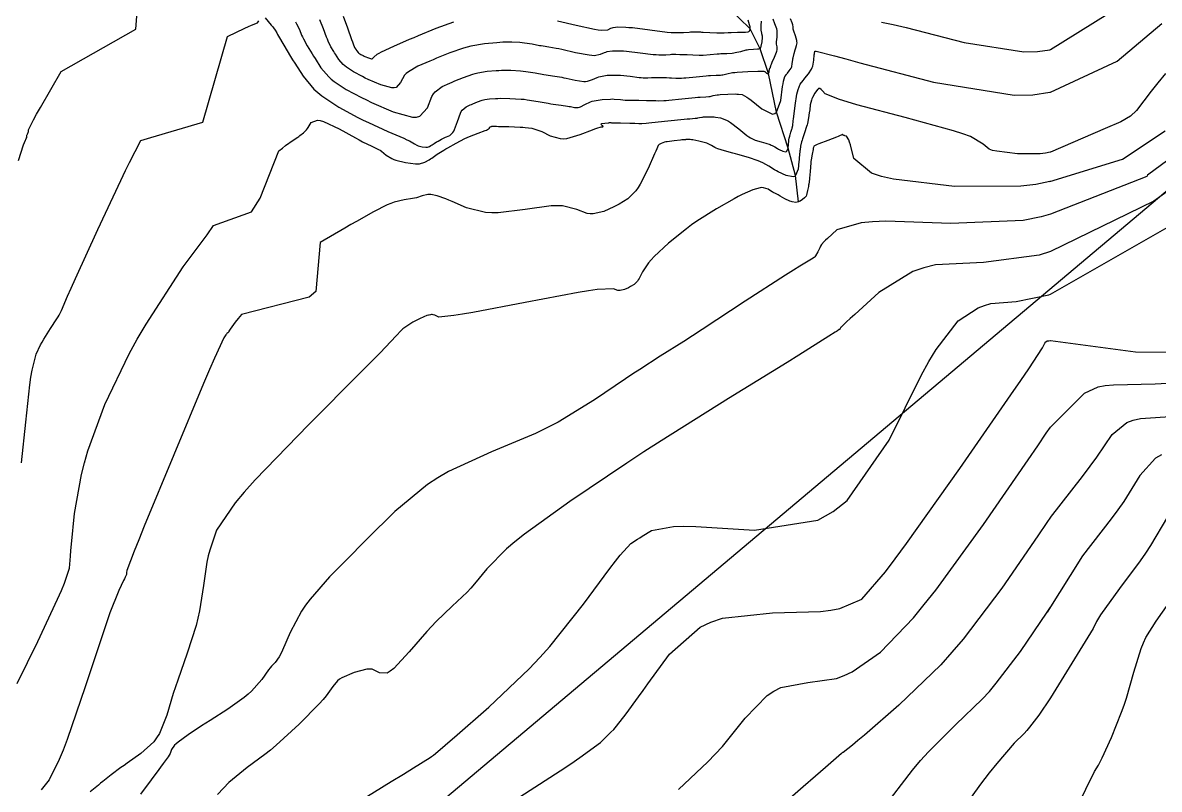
# Model space of a CAD drawing. Header units: metres. Extents: x 837475 to 838479, y 1189012 to 1191015.
# Drawn here: x 837900.2 to 838010.6, y 1190616.6 to 1190691.1 of the extents above; entities that cross this region are included whole.
import ezdxf

# ---------------------------------------------------------------- set-up
doc = ezdxf.new("R2010")
doc.units = ezdxf.units.M
doc.header["$LTSCALE"] = 0.3
for name, color, linetype in [('COTAS 10', 1, 'Continuous'), ('COTAS INT', 252, 'Continuous'), ('DRENAJE', 5, 'Continuous'), ('VIA2', 121, 'Continuous')]:
    doc.layers.add(name, color=color, linetype=linetype)

msp = doc.modelspace()

# ---------------------------------------------------------------- linework, layer by layer
at = {"layer": 'COTAS 10'}
for points in [[(837931.36, 1190691.73), (837931.79, 1190690.57), (837932.17, 1190689.45), (837932.25, 1190689.23), (837932.32, 1190689.04), (837932.47, 1190688.68), (837932.54, 1190688.55), (837932.57, 1190688.52), (837932.59, 1190688.48), (837932.68, 1190688.34), (837932.8, 1190688.2), (837932.84, 1190688.16), (837932.88, 1190688.13), (837933.07, 1190688), (837933.31, 1190687.88), (837933.38, 1190687.84), (837933.46, 1190687.8), (837933.8, 1190687.66), (837934.1, 1190687.57), (837934.16, 1190687.57), (837934.21, 1190687.59), (837934.33, 1190687.72), (837934.66, 1190688.01), (837934.85, 1190688.12), (837935.08, 1190688.25), (837936.27, 1190688.81), (837937.79, 1190689.47), (837938.23, 1190689.66), (837938.68, 1190689.85), (837940.37, 1190690.54), (837942.11, 1190691.15)], [(837952.17, 1190691.25), (837953.98, 1190690.83), (837955.75, 1190690.45), (837956.12, 1190690.4), (837956.42, 1190690.36), (837957.05, 1190690.4), (837957.35, 1190690.54), (837957.45, 1190690.58), (837957.56, 1190690.6), (837958, 1190690.68), (837958.78, 1190690.66), (837959.09, 1190690.63), (837959.45, 1190690.6), (837961.11, 1190690.38), (837962.8, 1190690.17), (837963.18, 1190690.14), (837963.51, 1190690.12), (837964.4, 1190690.12), (837964.94, 1190690.17), (837965.06, 1190690.18), (837965.17, 1190690.19), (837965.43, 1190690.2), (837965.66, 1190690.19), (837965.79, 1190690.19), (837966.04, 1190690.18), (837966.15, 1190690.17), (837966.29, 1190690.16), (837966.94, 1190690.12), (837967.64, 1190690.09), (837967.8, 1190690.09), (837967.94, 1190690.09), (837968.35, 1190690.11), (837968.74, 1190690.13), (837968.87, 1190690.14), (837969.01, 1190690.14), (837969.62, 1190690.15), (837970.18, 1190690.16), (837970.31, 1190690.16), (837970.41, 1190690.17), (837970.67, 1190690.21), (837970.79, 1190690.27), (837970.81, 1190690.3), (837970.83, 1190690.33), (837970.87, 1190690.47), (837970.85, 1190690.69), (837970.83, 1190690.78), (837970.8, 1190690.88), (837970.66, 1190691.33)], [(838011.17, 1190686.15), (838010.43, 1190685.23), (838009.8, 1190684.43), (838008.37, 1190682.54), (838007.77, 1190682.02), (838006.84, 1190681.44), (838005.33, 1190680.8), (838000, 1190678.52), (837999.98, 1190678.51), (837999.52, 1190678.42), (837999.02, 1190678.35), (837996.82, 1190678.34), (837994.79, 1190678.59), (837994.39, 1190678.68), (837994.06, 1190678.79), (837993.47, 1190679.28), (837992.24, 1190680.02), (837991.5, 1190680.29), (837990.6, 1190680.58), (837985.92, 1190681.87), (837981.21, 1190683.11), (837980.28, 1190683.38), (837979.52, 1190683.61), (837978.14, 1190684.17), (837977.87, 1190684.46), (837977.81, 1190684.52), (837977.76, 1190684.58), (837977.63, 1190684.7), (837977.5, 1190684.68), (837977.45, 1190684.63), (837977.4, 1190684.58), (837977.15, 1190684.25), (837976.9, 1190683.82), (837976.85, 1190683.7), (837976.8, 1190683.57), (837976.7, 1190683.1), (837976.64, 1190682.61), (837976.6, 1190682.34), (837976.53, 1190681.84), (837976.42, 1190681.3), (837976.38, 1190681.15), (837976.33, 1190680.99), (837976.14, 1190680.38), (837975.95, 1190679.8), (837975.9, 1190679.66), (837975.86, 1190679.52), (837975.76, 1190679.09), (837975.7, 1190678.74), (837975.69, 1190678.65), (837975.68, 1190678.56), (837975.65, 1190678.29), (837975.63, 1190677.92), (837975.61, 1190677.77), (837975.6, 1190677.61), (837975.51, 1190676.87), (837975.27, 1190676.25), (837975.16, 1190676.16), (837975.02, 1190676.11), (837974.35, 1190676.24), (837973.59, 1190676.59), (837973.41, 1190676.69), (837973.23, 1190676.79), (837972.68, 1190677.14), (837972.08, 1190677.48), (837971.87, 1190677.57), (837971.65, 1190677.66), (837970.69, 1190677.98), (837969.68, 1190678.28), (837969.43, 1190678.35), (837969.18, 1190678.42), (837968.36, 1190678.64), (837967.71, 1190678.84), (837967.57, 1190678.9), (837967.44, 1190678.95), (837967.11, 1190679.15), (837966.79, 1190679.33), (837966.66, 1190679.38), (837966.52, 1190679.42), (837965.89, 1190679.57), (837965.28, 1190679.69), (837965.16, 1190679.71), (837965.05, 1190679.73), (837964.81, 1190679.75), (837964.7, 1190679.75), (837964.68, 1190679.75), (837964.66, 1190679.75), (837964.61, 1190679.73), (837964.57, 1190679.72), (837964.56, 1190679.72), (837964.54, 1190679.72), (837964.5, 1190679.72), (837964.32, 1190679.7), (837964.22, 1190679.69), (837964.09, 1190679.68), (837963.47, 1190679.61), (837962.81, 1190679.52), (837962.67, 1190679.5), (837962.54, 1190679.47), (837962.21, 1190679.34), (837962.03, 1190679.24), (837961.99, 1190679.22), (837961.97, 1190679.2), (837961.93, 1190679.17), (837961.79, 1190678.82), (837961.69, 1190678.61), (837961.58, 1190678.34), (837960.97, 1190676.92), (837960.2, 1190675.4), (837959.99, 1190675.06), (837959.77, 1190674.76), (837958.99, 1190673.98), (837958.15, 1190673.46), (837957.9, 1190673.32), (837957.64, 1190673.19), (837956.66, 1190672.75), (837955.62, 1190672.52), (837955.33, 1190672.52), (837955.05, 1190672.56), (837954.02, 1190672.93), (837952.63, 1190673.28), (837952.11, 1190673.29), (837951.54, 1190673.28), (837949.03, 1190672.93), (837946.41, 1190672.6), (837945.77, 1190672.6), (837945.17, 1190672.64), (837943.33, 1190673.11), (837941.93, 1190673.72), (837941.61, 1190673.86), (837941.31, 1190673.98), (837940.49, 1190674.27), (837939.88, 1190674.39), (837939.72, 1190674.39), (837939.56, 1190674.38), (837939.03, 1190674.26), (837938.46, 1190674.08), (837938.27, 1190674.04), (837938.07, 1190674), (837937.27, 1190673.87), (837936.29, 1190673.64), (837935.97, 1190673.52), (837935.64, 1190673.39), (837934.31, 1190672.72), (837932.64, 1190671.78), (837932.09, 1190671.47), (837931.51, 1190671.14), (837929.11, 1190669.75), (837928.69, 1190664.99), (837928.05, 1190664.43), (837921.48, 1190662.75), (837921.15, 1190662.34), (837920.88, 1190662.01), (837920.38, 1190661.32), (837920.26, 1190661.11), (837920.24, 1190661.06), (837920.21, 1190661.03), (837920.15, 1190660.96), (837920.06, 1190660.88), (837920.02, 1190660.83), (837919.97, 1190660.77), (837919.76, 1190660.47), (837918.86, 1190658.5), (837918.38, 1190657.39), (837917.81, 1190656.04), (837914.91, 1190649.1), (837912.05, 1190642.18), (837911.51, 1190640.84), (837911.06, 1190639.75), (837910.35, 1190637.88), (837910.33, 1190637.67), (837910.33, 1190637.62), (837910.32, 1190637.59), (837910.32, 1190637.5), (837910.2, 1190637.24), (837910.13, 1190637.08), (837910.04, 1190636.89), (837909.58, 1190635.92), (837908.72, 1190633.75), (837908.39, 1190632.81), (837908.01, 1190631.73), (837906.3, 1190626.58), (837904.56, 1190621.47), (837904.16, 1190620.42), (837903.8, 1190619.51), (837902.83, 1190617.53), (837902.05, 1190616.56)], [(837947.49, 1190615.24), (837952.41, 1190618.42), (837953.44, 1190619.1), (837954.33, 1190619.7), (837956.32, 1190621.17), (837957.34, 1190622.16), (837957.62, 1190622.45), (837957.89, 1190622.76), (837958.83, 1190623.96), (837960.03, 1190625.62), (837960.46, 1190626.22), (837960.94, 1190626.88), (837963.02, 1190629.76), (837966, 1190632.37), (837967.04, 1190632.86), (837968.17, 1190633.25), (837973.02, 1190633.78), (837977.68, 1190633.89), (837978.68, 1190634.02), (837979.56, 1190634.18), (837981.71, 1190635.09), (837983.99, 1190637.74), (837984.94, 1190639.01), (837986.05, 1190640.5), (837991.21, 1190647.79), (837996.16, 1190654.93), (837997.12, 1190656.32), (837997.9, 1190657.47), (837999.23, 1190659.5), (837999.4, 1190659.83), (837999.43, 1190659.9), (837999.47, 1190659.96), (837999.57, 1190660.1), (837999.67, 1190660.16), (837999.7, 1190660.17), (837999.72, 1190660.18), (837999.84, 1190660.19), (837999.99, 1190660.22), (838000, 1190660.22), (838008.27, 1190659.13), (838013.05, 1190659.07)], [(838000, 1190609.64), (838004.27, 1190618.34), (838004.68, 1190618.96), (838004.85, 1190619.29), (838005.04, 1190619.68), (838005.94, 1190621.66), (838006.92, 1190624.11), (838007.16, 1190624.79), (838007.38, 1190625.48), (838008.1, 1190628), (838008.81, 1190630.3), (838009.04, 1190630.86), (838009.28, 1190631.38), (838010.27, 1190632.95), (838011.51, 1190634.71)]]:
    msp.add_lwpolyline(points, dxfattribs=at)
at = {"layer": 'COTAS INT'}
for points in [[(837899.83, 1190677.69), (837900.31, 1190679.23), (837900.51, 1190679.67), (837900.55, 1190679.75), (837900.58, 1190679.82), (837900.65, 1190679.94), (837900.66, 1190679.97), (837900.66, 1190679.98), (837900.66, 1190679.99), (837900.66, 1190680.03), (837900.64, 1190680.07), (837900.64, 1190680.09), (837900.64, 1190680.1), (837900.65, 1190680.15), (837900.68, 1190680.21), (837900.68, 1190680.23), (837900.7, 1190680.25), (837900.75, 1190680.34), (837900.79, 1190680.45), (837900.8, 1190680.49), (837900.81, 1190680.52), (837900.81, 1190680.67), (837901.29, 1190681.64), (837901.59, 1190682.19), (837901.98, 1190682.86), (837903.98, 1190686.33), (837911.22, 1190690.45), (837911.75, 1190697.2)], [(837899.71, 1190626.9), (837901.7, 1190630.97), (837903.64, 1190635.1), (837904.01, 1190635.94), (837904.31, 1190636.65), (837904.8, 1190638.1), (837904.89, 1190639.28), (837904.93, 1190639.81), (837904.99, 1190640.43), (837905.28, 1190643.41), (837905.94, 1190647.21), (837906.24, 1190648.34), (837906.58, 1190649.5), (837908.22, 1190653.99), (837910.57, 1190658.91), (837911.37, 1190660.34), (837912.22, 1190661.81), (837915.81, 1190667.38), (837918.15, 1190670.48), (837918.78, 1190671.4), (837922.46, 1190672.7), (837923.3, 1190674.05), (837925.11, 1190678.64), (837925.46, 1190678.91), (837925.76, 1190679.14), (837926.51, 1190679.68), (837926.94, 1190679.97), (837927.05, 1190680.04), (837927.16, 1190680.12), (837927.49, 1190680.38), (837927.79, 1190680.69), (837927.88, 1190680.79), (837927.96, 1190680.9), (837928.26, 1190681.39), (837928.85, 1190681.62), (837929.12, 1190681.58), (837929.43, 1190681.49), (837930.95, 1190680.77), (837932.55, 1190679.89), (837932.92, 1190679.69), (837933.24, 1190679.52), (837934.15, 1190679.08), (837934.78, 1190678.78), (837934.93, 1190678.69), (837935.08, 1190678.59), (837935.53, 1190678.23), (837936.07, 1190677.89), (837936.26, 1190677.8), (837936.48, 1190677.73), (837937.42, 1190677.5), (837938.36, 1190677.38), (837938.58, 1190677.38), (837938.77, 1190677.39), (837939.28, 1190677.52), (837939.69, 1190677.77), (837939.82, 1190677.85), (837939.95, 1190677.94), (837940.49, 1190678.3), (837941.12, 1190678.71), (837941.32, 1190678.82), (837941.52, 1190678.94), (837942.31, 1190679.39), (837943.16, 1190679.82), (837943.39, 1190679.93), (837943.62, 1190680.03), (837944.46, 1190680.35), (837945.13, 1190680.61), (837945.26, 1190680.66), (837945.36, 1190680.71), (837945.55, 1190680.83), (837945.57, 1190680.9), (837945.58, 1190680.92), (837945.59, 1190680.93), (837945.62, 1190680.96), (837945.65, 1190680.97), (837945.66, 1190680.98), (837945.67, 1190680.98), (837945.71, 1190681), (837945.75, 1190681.01), (837945.78, 1190681.02), (837945.82, 1190681.02), (837946.09, 1190681.02), (837946.25, 1190681.02), (837946.44, 1190681.01), (837947.44, 1190680.99), (837948.53, 1190680.95), (837948.79, 1190680.93), (837949.02, 1190680.91), (837949.67, 1190680.83), (837950.26, 1190680.66), (837950.44, 1190680.58), (837950.64, 1190680.5), (837951.44, 1190680.09), (837952.42, 1190679.82), (837952.73, 1190679.81), (837953.06, 1190679.84), (837954.37, 1190680.21), (837955.55, 1190680.68), (837955.79, 1190680.77), (837955.99, 1190680.84), (837956.4, 1190680.96), (837956.54, 1190680.98), (837956.56, 1190680.98), (837956.58, 1190680.99), (837956.6, 1190681.01), (837956.56, 1190681.05), (837956.55, 1190681.06), (837956.53, 1190681.08), (837956.43, 1190681.17), (837956.4, 1190681.25), (837956.43, 1190681.27), (837956.47, 1190681.29), (837956.76, 1190681.34), (837957.07, 1190681.37), (837957.14, 1190681.37), (837957.2, 1190681.38), (837957.33, 1190681.38), (837957.39, 1190681.37), (837957.4, 1190681.37), (837957.41, 1190681.37), (837957.44, 1190681.37), (837957.59, 1190681.37), (837957.67, 1190681.36), (837957.77, 1190681.36), (837958.29, 1190681.35), (837959.19, 1190681.32), (837959.67, 1190681.31), (837960.04, 1190681.3), (837960.12, 1190681.3), (837960.19, 1190681.29), (837960.33, 1190681.29), (837960.77, 1190681.32), (837961.02, 1190681.35), (837961.32, 1190681.38), (837962.87, 1190681.54), (837964.44, 1190681.71), (837964.75, 1190681.74), (837965.02, 1190681.76), (837965.53, 1190681.8), (837965.69, 1190681.81), (837965.73, 1190681.82), (837965.78, 1190681.83), (837965.94, 1190681.87), (837966.16, 1190681.91), (837966.24, 1190681.92), (837966.33, 1190681.93), (837966.75, 1190681.95), (837967.23, 1190681.94), (837967.36, 1190681.93), (837967.5, 1190681.92), (837967.99, 1190681.84), (837968.57, 1190681.62), (837968.75, 1190681.51), (837968.95, 1190681.38), (837969.77, 1190680.76), (837970.55, 1190680.13), (837970.73, 1190680.01), (837970.89, 1190679.9), (837971.34, 1190679.68), (837971.7, 1190679.58), (837971.81, 1190679.55), (837971.93, 1190679.52), (837972.38, 1190679.39), (837972.81, 1190679.24), (837972.91, 1190679.2), (837973, 1190679.16), (837973.27, 1190679.01), (837973.52, 1190678.85), (837973.6, 1190678.81), (837973.68, 1190678.76), (837974.02, 1190678.6), (837974.32, 1190678.55), (837974.38, 1190678.57), (837974.43, 1190678.61), (837974.54, 1190678.89), (837974.58, 1190679.22), (837974.58, 1190679.29), (837974.59, 1190679.36), (837974.6, 1190679.52), (837974.61, 1190679.64), (837974.62, 1190679.68), (837974.62, 1190679.72), (837974.65, 1190679.88), (837974.7, 1190680.07), (837974.71, 1190680.13), (837974.73, 1190680.2), (837974.82, 1190680.46), (837974.91, 1190680.73), (837974.93, 1190680.8), (837974.94, 1190680.87), (837974.99, 1190681.11), (837975.05, 1190681.54), (837975.07, 1190681.74), (837975.1, 1190681.96), (837975.23, 1190683.03), (837975.4, 1190684.13), (837975.45, 1190684.37), (837975.51, 1190684.58), (837975.73, 1190685.12), (837976, 1190685.48), (837976.09, 1190685.59), (837976.17, 1190685.7), (837976.52, 1190686.11), (837976.82, 1190686.58), (837976.89, 1190686.72), (837976.94, 1190686.87), (837977.05, 1190687.45), (837977.09, 1190687.95), (837977.1, 1190688.05), (837977.11, 1190688.13), (837977.13, 1190688.27), (837977.14, 1190688.3), (837977.15, 1190688.31), (837977.16, 1190688.32), (837977.19, 1190688.33), (837977.2, 1190688.33), (837977.21, 1190688.33), (837977.26, 1190688.33), (837979.04, 1190687.86), (837980.14, 1190687.57), (837981.51, 1190687.2), (837988.66, 1190685.29), (837996.5, 1190684.04), (837998.3, 1190684.09), (837999.94, 1190684.32), (838000, 1190684.35), (838006.49, 1190687.35), (838010.83, 1190690.99)], [(837900.14, 1190648.33), (837900.54, 1190652.3), (837900.94, 1190655.91), (837901.05, 1190656.67), (837901.16, 1190657.33), (837901.54, 1190658.88), (837901.98, 1190659.79), (837902.13, 1190660.06), (837902.29, 1190660.34), (837902.96, 1190661.38), (837903.57, 1190662.31), (837903.7, 1190662.51), (837903.8, 1190662.69), (837904.02, 1190663.14), (837904.61, 1190664.53), (837904.96, 1190665.29), (837905.38, 1190666.23), (837907.54, 1190670.99), (837909.76, 1190675.77), (837910.22, 1190676.72), (837910.6, 1190677.51), (837911.72, 1190679.63), (837912.7, 1190679.94), (837917.74, 1190681.41), (837920.13, 1190689.75), (837921.82, 1190690.55), (837922.17, 1190690.71), (837922.46, 1190690.84), (837923.04, 1190691.08), (837923.18, 1190691.25)], [(837923.77, 1190691.56), (837924.37, 1190690.85), (837924.49, 1190690.71), (837924.59, 1190690.59), (837924.75, 1190690.36), (837924.9, 1190690.09), (837924.98, 1190689.95), (837925.08, 1190689.78), (837925.58, 1190688.91), (837926.24, 1190687.8), (837926.44, 1190687.48), (837926.65, 1190687.15), (837927.47, 1190685.89), (837928.52, 1190684.64), (837928.88, 1190684.31), (837929.27, 1190683.99), (837930.93, 1190682.89), (837932.79, 1190681.89), (837933.3, 1190681.63), (837933.82, 1190681.38), (837935.69, 1190680.53), (837937.24, 1190679.86), (837937.54, 1190679.72), (837937.8, 1190679.6), (837938.29, 1190679.32), (837938.49, 1190679.19), (837938.57, 1190679.16), (837938.65, 1190679.13), (837939.01, 1190679.04), (837939.37, 1190679), (837939.45, 1190679), (837939.53, 1190679), (837939.72, 1190679.05), (837939.88, 1190679.15), (837939.93, 1190679.18), (837939.98, 1190679.21), (837940.19, 1190679.35), (837940.43, 1190679.5), (837940.5, 1190679.55), (837940.58, 1190679.59), (837940.89, 1190679.77), (837941.21, 1190679.93), (837941.3, 1190679.97), (837941.39, 1190680.01), (837941.7, 1190680.14), (837942.01, 1190680.41), (837942.09, 1190680.54), (837942.17, 1190680.7), (837942.45, 1190681.49), (837942.73, 1190682.28), (837942.82, 1190682.45), (837942.92, 1190682.59), (837943.28, 1190682.92), (837943.69, 1190683.1), (837943.81, 1190683.15), (837943.93, 1190683.2), (837944.38, 1190683.38), (837944.84, 1190683.55), (837944.97, 1190683.58), (837945.1, 1190683.61), (837945.57, 1190683.69), (837946.15, 1190683.73), (837946.36, 1190683.73), (837946.58, 1190683.74), (837947.54, 1190683.73), (837948.62, 1190683.67), (837948.91, 1190683.64), (837949.21, 1190683.6), (837950.27, 1190683.44), (837951.26, 1190683.26), (837951.51, 1190683.21), (837951.74, 1190683.18), (837952.51, 1190683.06), (837953.14, 1190682.97), (837953.28, 1190682.95), (837953.42, 1190682.93), (837953.82, 1190682.85), (837954.17, 1190682.84), (837954.28, 1190682.87), (837954.39, 1190682.91), (837954.82, 1190683.13), (837955.35, 1190683.39), (837955.53, 1190683.45), (837955.71, 1190683.5), (837956.49, 1190683.62), (837957.29, 1190683.67), (837957.48, 1190683.68), (837957.67, 1190683.67), (837958.27, 1190683.63), (837958.74, 1190683.57), (837958.84, 1190683.56), (837958.94, 1190683.55), (837959.18, 1190683.55), (837959.43, 1190683.57), (837959.52, 1190683.57), (837959.62, 1190683.57), (837960.07, 1190683.56), (837960.81, 1190683.54), (837961.2, 1190683.53), (837961.54, 1190683.52), (837961.63, 1190683.51), (837961.71, 1190683.51), (837961.98, 1190683.5), (837962.48, 1190683.52), (837962.71, 1190683.53), (837962.97, 1190683.56), (837964.24, 1190683.69), (837965.52, 1190683.81), (837965.78, 1190683.84), (837966.02, 1190683.86), (837966.55, 1190683.89), (837966.84, 1190683.91), (837966.92, 1190683.92), (837966.99, 1190683.93), (837967.27, 1190684), (837967.65, 1190684.07), (837967.8, 1190684.09), (837967.96, 1190684.11), (837968.69, 1190684.14), (837969.41, 1190684.16), (837969.57, 1190684.15), (837969.72, 1190684.15), (837970.09, 1190684.11), (837970.55, 1190683.86), (837970.74, 1190683.73), (837970.96, 1190683.56), (837972.01, 1190682.72), (837973.03, 1190682.21), (837973.25, 1190682.26), (837973.43, 1190682.38), (837973.83, 1190683.51), (837974.01, 1190684.88), (837974.06, 1190685.16), (837974.1, 1190685.39), (837974.24, 1190685.86), (837974.39, 1190686.06), (837974.43, 1190686.12), (837974.48, 1190686.18), (837974.66, 1190686.4), (837974.83, 1190686.65), (837974.86, 1190686.73), (837974.89, 1190686.81), (837974.95, 1190687.11), (837974.99, 1190687.46), (837975.01, 1190687.57), (837975.03, 1190687.67), (837975.12, 1190688.08), (837975.22, 1190688.46), (837975.25, 1190688.55), (837975.28, 1190688.64), (837975.37, 1190688.88), (837975.41, 1190689.14), (837975.4, 1190689.24), (837975.38, 1190689.34), (837975.25, 1190689.81), (837975.1, 1190690.27), (837975.07, 1190690.37), (837975.05, 1190690.46), (837975.03, 1190690.68), (837975, 1190690.89), (837974.98, 1190690.97), (837974.95, 1190691.06), (837974.79, 1190691.45)], [(837926.74, 1190691.15), (837926.84, 1190690.98), (837927.1, 1190690.43), (837927.32, 1190689.88), (837927.4, 1190689.71), (837927.49, 1190689.53), (837927.87, 1190688.83), (837928.34, 1190688.05), (837928.48, 1190687.82), (837928.63, 1190687.59), (837929.2, 1190686.71), (837929.95, 1190685.82), (837930.2, 1190685.59), (837930.48, 1190685.37), (837931.64, 1190684.59), (837933.13, 1190683.81), (837933.61, 1190683.58), (837934.12, 1190683.34), (837936.2, 1190682.42), (837938.08, 1190681.9), (837938.47, 1190681.91), (837938.81, 1190681.99), (837939.54, 1190682.82), (837939.97, 1190683.92), (837940.11, 1190684.16), (837940.27, 1190684.37), (837940.95, 1190684.88), (837941.72, 1190685.22), (837941.95, 1190685.32), (837942.18, 1190685.42), (837943.04, 1190685.77), (837943.93, 1190686.08), (837944.18, 1190686.15), (837944.43, 1190686.21), (837945.32, 1190686.36), (837946.21, 1190686.44), (837946.46, 1190686.45), (837946.72, 1190686.46), (837947.64, 1190686.46), (837948.56, 1190686.41), (837948.82, 1190686.38), (837949.07, 1190686.35), (837949.99, 1190686.21), (837950.83, 1190686.06), (837951.05, 1190686.02), (837951.25, 1190685.99), (837951.91, 1190685.89), (837952.58, 1190685.78), (837952.79, 1190685.74), (837953, 1190685.7), (837953.87, 1190685.51), (837954.7, 1190685.38), (837954.89, 1190685.38), (837955.07, 1190685.39), (837955.56, 1190685.55), (837956.02, 1190685.77), (837956.17, 1190685.82), (837956.33, 1190685.86), (837956.99, 1190685.97), (837957.78, 1190686), (837958.02, 1190685.99), (837958.27, 1190685.98), (837959.22, 1190685.88), (837960.09, 1190685.77), (837960.29, 1190685.75), (837960.46, 1190685.74), (837960.92, 1190685.74), (837961.27, 1190685.77), (837961.37, 1190685.77), (837961.47, 1190685.77), (837961.86, 1190685.77), (837962.43, 1190685.76), (837962.73, 1190685.75), (837963.04, 1190685.74), (837963.14, 1190685.73), (837963.23, 1190685.73), (837963.64, 1190685.71), (837964.2, 1190685.71), (837964.41, 1190685.72), (837964.63, 1190685.74), (837965.61, 1190685.83), (837966.59, 1190685.92), (837966.81, 1190685.94), (837967.02, 1190685.95), (837967.57, 1190685.98), (837967.98, 1190686), (837968.1, 1190686.01), (837968.21, 1190686.03), (837968.6, 1190686.13), (837969.15, 1190686.24), (837969.36, 1190686.26), (837969.59, 1190686.28), (837970.62, 1190686.34), (837971.59, 1190686.37), (837971.78, 1190686.37), (837971.93, 1190686.38), (837972.19, 1190686.38), (837972.26, 1190686.35), (837972.28, 1190686.33), (837972.31, 1190686.3), (837972.45, 1190686.19), (837972.59, 1190686.12), (837972.62, 1190686.13), (837972.64, 1190686.15), (837972.7, 1190686.3), (837972.72, 1190686.48), (837972.73, 1190686.52), (837972.73, 1190686.55), (837972.75, 1190686.61), (837972.77, 1190686.64), (837972.78, 1190686.65), (837972.78, 1190686.66), (837972.81, 1190686.69), (837972.83, 1190686.72), (837972.83, 1190686.73), (837972.84, 1190686.74), (837972.85, 1190686.78), (837972.85, 1190686.83), (837972.85, 1190686.84), (837972.86, 1190686.86), (837972.87, 1190686.91), (837972.93, 1190687.07), (837972.97, 1190687.15), (837973.01, 1190687.24), (837973.23, 1190687.72), (837973.43, 1190688.22), (837973.46, 1190688.33), (837973.48, 1190688.44), (837973.47, 1190688.73), (837973.42, 1190689), (837973.42, 1190689.1), (837973.42, 1190689.21), (837973.47, 1190689.67), (837973.48, 1190690.19), (837973.47, 1190690.34), (837973.44, 1190690.48), (837973.27, 1190690.98), (837973.09, 1190691.42)], [(837971.92, 1190691.24), (837971.91, 1190690.81), (837971.9, 1190690.42), (837971.91, 1190690.33), (837971.92, 1190690.25), (837971.97, 1190690.03), (837972.02, 1190689.81), (837972.02, 1190689.72), (837972.02, 1190689.63), (837971.98, 1190689.21), (837971.91, 1190688.81), (837971.9, 1190688.73), (837971.88, 1190688.67), (837971.83, 1190688.55), (837971.7, 1190688.52), (837971.63, 1190688.51), (837971.56, 1190688.51), (837971.17, 1190688.49), (837970.7, 1190688.45), (837970.57, 1190688.42), (837970.43, 1190688.4), (837969.93, 1190688.26), (837969.42, 1190688.14), (837969.28, 1190688.11), (837969.13, 1190688.09), (837968.59, 1190688.06), (837968.02, 1190688.05), (837967.84, 1190688.04), (837967.67, 1190688.03), (837966.98, 1190687.97), (837966.29, 1190687.91), (837966.1, 1190687.91), (837965.92, 1190687.9), (837965.29, 1190687.92), (837964.76, 1190687.95), (837964.64, 1190687.95), (837964.54, 1190687.96), (837964.26, 1190687.97), (837964.04, 1190687.97), (837963.64, 1190687.99), (837963.32, 1190687.98), (837963.21, 1190687.98), (837963.1, 1190687.97), (837962.66, 1190687.93), (837961.99, 1190687.93), (837961.73, 1190687.95), (837961.45, 1190687.97), (837960.17, 1190688.13), (837958.86, 1190688.29), (837958.56, 1190688.31), (837958.28, 1190688.33), (837957.5, 1190688.32), (837956.94, 1190688.24), (837956.81, 1190688.2), (837956.69, 1190688.16), (837956.31, 1190687.98), (837955.74, 1190687.87), (837955.5, 1190687.89), (837955.23, 1190687.92), (837953.92, 1190688.17), (837952.59, 1190688.47), (837952.29, 1190688.54), (837952.02, 1190688.59), (837951.32, 1190688.72), (837950.76, 1190688.8), (837950.59, 1190688.82), (837950.41, 1190688.85), (837949.7, 1190688.99), (837948.94, 1190689.1), (837948.72, 1190689.13), (837948.51, 1190689.15), (837947.74, 1190689.19), (837946.85, 1190689.18), (837946.57, 1190689.16), (837946.27, 1190689.14), (837945.06, 1190689.03), (837943.75, 1190688.8), (837943.39, 1190688.72), (837943.02, 1190688.62), (837941.71, 1190688.16), (837940.43, 1190687.63), (837940.09, 1190687.49), (837939.76, 1190687.35), (837938.61, 1190686.85), (837937.68, 1190686.31), (837937.48, 1190686.14), (837937.31, 1190685.97), (837936.93, 1190685.27), (837936.51, 1190684.78), (837936.32, 1190684.74), (837936.09, 1190684.74), (837935, 1190685.04), (837933.79, 1190685.57), (837933.5, 1190685.71), (837933.22, 1190685.85), (837932.35, 1190686.3), (837931.68, 1190686.75), (837931.52, 1190686.88), (837931.37, 1190687.01), (837930.94, 1190687.52), (837930.61, 1190688.04), (837930.52, 1190688.17), (837930.44, 1190688.3), (837930.17, 1190688.75), (837929.91, 1190689.29), (837929.83, 1190689.47), (837929.75, 1190689.67), (837929.44, 1190690.5), (837929.1, 1190691.36)], [(837983.61, 1190691.14), (837984.73, 1190690.9), (837985.99, 1190690.61), (837991.65, 1190689.17), (837997.42, 1190688.25), (837998.75, 1190688.29), (837999.95, 1190688.46), (838000, 1190688.48), (838005.57, 1190691.93)], [(838000, 1190675.67), (837999.95, 1190675.65), (837998.6, 1190675.38), (837997.13, 1190675.19), (837990.7, 1190675.16), (837984.76, 1190675.87), (837983.6, 1190676.15), (837982.64, 1190676.46), (837980.92, 1190677.89), (837980.59, 1190679.23), (837980.5, 1190679.49), (837980.43, 1190679.7), (837980.2, 1190680.06), (837980.04, 1190680.1), (837980.01, 1190680.11), (837979.98, 1190680.12), (837979.94, 1190680.14), (837979.92, 1190680.16), (837979.91, 1190680.16), (837979.9, 1190680.17), (837979.86, 1190680.2), (837979.82, 1190680.23), (837979.81, 1190680.23), (837979.8, 1190680.23), (837979.77, 1190680.2), (837979.54, 1190680.09), (837979.41, 1190680.03), (837979.24, 1190679.97), (837978.39, 1190679.64), (837977.54, 1190679.31), (837977.38, 1190679.25), (837977.24, 1190679.19), (837977.03, 1190679.09), (837977, 1190678.95), (837976.98, 1190678.88), (837976.97, 1190678.78), (837976.87, 1190678.3), (837976.78, 1190677.75), (837976.76, 1190677.61), (837976.74, 1190677.48), (837976.71, 1190677.05), (837976.68, 1190676.64), (837976.67, 1190676.52), (837976.66, 1190676.39), (837976.61, 1190675.9), (837976.55, 1190675.41), (837976.53, 1190675.29), (837976.51, 1190675.17), (837976.44, 1190674.78), (837976.37, 1190674.49), (837976.35, 1190674.42), (837976.34, 1190674.37), (837976.29, 1190674.24), (837976.21, 1190674.15), (837976.17, 1190674.11), (837976.13, 1190674.08), (837975.94, 1190673.9), (837975.7, 1190673.74), (837975.63, 1190673.71), (837975.56, 1190673.68), (837975.28, 1190673.63), (837974.94, 1190673.68), (837974.83, 1190673.71), (837974.72, 1190673.76), (837974.24, 1190673.99), (837973.78, 1190674.24), (837973.67, 1190674.3), (837973.57, 1190674.35), (837973.31, 1190674.48), (837973.08, 1190674.59), (837973.01, 1190674.64), (837972.93, 1190674.69), (837972.6, 1190674.91), (837972.16, 1190675.05), (837972, 1190675.06), (837971.83, 1190675.04), (837971.11, 1190674.86), (837970.08, 1190674.4), (837969.71, 1190674.21), (837969.31, 1190673.99), (837967.58, 1190673), (837965.67, 1190671.79), (837965.17, 1190671.44), (837964.67, 1190671.07), (837962.95, 1190669.68), (837961.54, 1190668.38), (837961.25, 1190668.06), (837960.99, 1190667.77), (837960.41, 1190666.89), (837960.09, 1190666.25), (837960, 1190666.11), (837959.91, 1190665.98), (837959.59, 1190665.66), (837959.25, 1190665.45), (837959.15, 1190665.39), (837959.05, 1190665.34), (837958.65, 1190665.16), (837958.23, 1190665.07), (837958.11, 1190665.07), (837958, 1190665.08), (837957.58, 1190665.24), (837956.01, 1190665.17), (837955.18, 1190665.05), (837954.16, 1190664.89), (837949.03, 1190663.92), (837943.93, 1190662.94), (837942.93, 1190662.76), (837942.11, 1190662.63), (837940.63, 1190662.49), (837940.37, 1190662.61), (837940.31, 1190662.64), (837940.25, 1190662.66), (837940.09, 1190662.72), (837939.98, 1190662.74), (837939.95, 1190662.74), (837939.92, 1190662.74), (837939.82, 1190662.71), (837939.71, 1190662.68), (837939.67, 1190662.67), (837939.63, 1190662.66), (837939.48, 1190662.64), (837939.17, 1190662.53), (837939.04, 1190662.46), (837938.88, 1190662.39), (837938.13, 1190661.99), (837937.33, 1190661.49), (837937.15, 1190661.34), (837936.98, 1190661.2), (837936.49, 1190660.68), (837934.94, 1190659.03), (837934.11, 1190658.18), (837933.1, 1190657.16), (837927.99, 1190652.04), (837922.81, 1190646.68), (837921.76, 1190645.5), (837920.87, 1190644.45), (837919.05, 1190641.78), (837918.4, 1190639.86), (837918.26, 1190639.29), (837918.13, 1190638.7), (837917.8, 1190636.43), (837917.41, 1190633.96), (837917.25, 1190633.25), (837917.07, 1190632.54), (837916.21, 1190629.84), (837915.3, 1190627.24), (837915.07, 1190626.57), (837914.86, 1190625.93), (837914.23, 1190623.82), (837913.51, 1190622.06), (837913.25, 1190621.64), (837912.96, 1190621.25), (837911.7, 1190620.09), (837910.4, 1190619.18), (837910.08, 1190618.95), (837909.78, 1190618.73), (837908.85, 1190618.03), (837908.04, 1190617.39), (837907.81, 1190617.21), (837907.59, 1190617.03), (837906.78, 1190616.39)], [(838015.22, 1190680.56), (838009.44, 1190676.27), (838009.36, 1190676.16), (838000, 1190672.5), (837999.12, 1190672.24), (837997.37, 1190671.88), (837990.34, 1190671.59), (837984.03, 1190671.8), (837982.74, 1190671.75), (837981.63, 1190671.66), (837979.27, 1190670.95), (837978.37, 1190670.12), (837978.19, 1190669.96), (837978.05, 1190669.82), (837977.78, 1190669.55), (837977.69, 1190669.39), (837977.65, 1190669.31), (837977.61, 1190669.23), (837977.43, 1190668.83), (837977.21, 1190668.43), (837977.14, 1190668.35), (837977.08, 1190668.28), (837976.83, 1190668.13), (837975.69, 1190667.45), (837975.06, 1190667.05), (837974.29, 1190666.56), (837970.38, 1190664.02), (837966.19, 1190661.29), (837965.25, 1190660.68), (837964.41, 1190660.13), (837962.13, 1190658.69), (837960.14, 1190657.41), (837959.47, 1190656.97), (837958.76, 1190656.5), (837955.76, 1190654.45), (837952.21, 1190652.28), (837951.14, 1190651.72), (837950.04, 1190651.18), (837945.76, 1190649.39), (837941.58, 1190647.49), (837940.53, 1190646.88), (837939.54, 1190646.24), (837936.36, 1190643.62), (837933.65, 1190640.92), (837932.95, 1190640.22), (837932.28, 1190639.54), (837930.02, 1190637.25), (837928.14, 1190635.1), (837927.71, 1190634.52), (837927.32, 1190633.93), (837926.2, 1190631.84), (837925.45, 1190630.13), (837925.29, 1190629.79), (837925.14, 1190629.5), (837924.76, 1190628.94), (837924.4, 1190628.57), (837924.26, 1190628.41), (837924.11, 1190628.22), (837923.45, 1190627.29), (837922.47, 1190626.17), (837922.13, 1190625.86), (837921.76, 1190625.54), (837920.15, 1190624.4), (837918.45, 1190623.32), (837918.02, 1190623.04), (837917.61, 1190622.78), (837916.3, 1190621.92), (837915.33, 1190621.22), (837915.14, 1190621.05), (837914.98, 1190620.91), (837914.7, 1190620.5), (837914.55, 1190620.09), (837914.47, 1190619.95), (837914.37, 1190619.79), (837913.89, 1190619.12), (837913.2, 1190618.2), (837912.97, 1190617.89), (837912.72, 1190617.56), (837911.69, 1190616.16)], [(837999.95, 1190675.65), (838006.99, 1190677.83), (838011.15, 1190680.59)], [(838015.8, 1190677.88), (838010.05, 1190673.75), (838000, 1190668.86), (837998.92, 1190668.49), (837993.5, 1190667.79), (837988.85, 1190667.55), (837987.71, 1190667.27), (837986.64, 1190666.91), (837983.34, 1190664.87), (837981.02, 1190662.75), (837980.58, 1190662.34), (837980.22, 1190662.02), (837979.65, 1190661.49), (837979.64, 1190661.47), (837979.63, 1190661.45), (837979.63, 1190661.44), (837979.6, 1190661.38), (837979.56, 1190661.32), (837979.55, 1190661.3), (837979.54, 1190661.29), (837979.51, 1190661.27), (837979.33, 1190661.16), (837979.23, 1190661.1), (837979.11, 1190661.02), (837978.5, 1190660.63), (837976.55, 1190659.4), (837975.59, 1190658.8), (837974.44, 1190658.09), (837968.77, 1190654.59), (837962.23, 1190650.48), (837960.53, 1190649.39), (837958.88, 1190648.31), (837953.35, 1190644.59), (837948.95, 1190641.4), (837948.02, 1190640.66), (837947.2, 1190639.98), (837945.3, 1190638.05), (837944.11, 1190636.57), (837943.76, 1190636.17), (837943.39, 1190635.78), (837941.95, 1190634.41), (837940.38, 1190632.92), (837939.93, 1190632.45), (837939.47, 1190631.96), (837937.77, 1190629.97), (837936.26, 1190628.35), (837935.93, 1190628.09), (837935.63, 1190627.91), (837934.87, 1190627.94), (837934.18, 1190628.28), (837933.92, 1190628.3), (837933.64, 1190628.29), (837932.41, 1190627.98), (837931.24, 1190627.45), (837931, 1190627.31), (837930.8, 1190627.16), (837930.35, 1190626.62), (837929.72, 1190625.72), (837929.4, 1190625.35), (837929.01, 1190624.93), (837927.07, 1190622.96), (837924.86, 1190620.9), (837924.3, 1190620.43), (837923.76, 1190619.99), (837922.02, 1190618.74), (837920.27, 1190617.3), (837919.73, 1190616.74), (837919.16, 1190616.11)], [(837929.8, 1190613.52), (837936.01, 1190617.37), (837937.2, 1190618.11), (837938.17, 1190618.72), (837939.8, 1190619.73), (837939.94, 1190619.82), (837939.98, 1190619.84), (837940.01, 1190619.87), (837940.11, 1190619.93), (837940.99, 1190620.68), (837941.51, 1190621.14), (837942.16, 1190621.7), (837945.5, 1190624.61), (837949.42, 1190628.34), (837950.43, 1190629.42), (837951.41, 1190630.51), (837954.68, 1190634.61), (837957.24, 1190638.08), (837957.78, 1190638.78), (837958.24, 1190639.36), (837959.29, 1190640.49), (837959.93, 1190640.92), (837960.14, 1190641.06), (837960.37, 1190641.2), (837961.28, 1190641.77), (837963.43, 1190642.16), (837964.43, 1190642.18), (837965.6, 1190642.16), (837971.28, 1190641.81), (837977.44, 1190642.78), (837978.91, 1190643.61), (837980.28, 1190644.67), (837984.37, 1190650.52), (837987.47, 1190656.81), (837988.22, 1190658.16), (837988.92, 1190659.33), (837991.04, 1190662.11), (837993, 1190663.4), (837993.6, 1190663.63), (837994.22, 1190663.81), (837996.67, 1190663.99), (837999.86, 1190664.65), (838000, 1190664.71), (838011.58, 1190671.31)], [(837963.9, 1190616.61), (837966.76, 1190619.29), (837967.47, 1190620.04), (837968.16, 1190620.79), (837970.37, 1190623.54), (837972.52, 1190625.75), (837973.17, 1190626.17), (837973.84, 1190626.5), (837976.46, 1190626.99), (837979.23, 1190627.4), (837979.99, 1190627.68), (837980.76, 1190628.04), (837983.51, 1190629.94), (837986.71, 1190633.29), (837987.76, 1190634.56), (837988.88, 1190635.98), (837993.51, 1190642.34), (837997.84, 1190648.61), (837998.78, 1190649.99), (837999.6, 1190651.2), (838000, 1190651.8), (838003.3, 1190655.09), (838004.63, 1190655.73), (838005.31, 1190655.84), (838006.12, 1190655.92), (838010.19, 1190656), (838014.33, 1190656.22)], [(838000, 1190643.04), (838003.11, 1190647), (838003.87, 1190648), (838004.51, 1190648.87), (838006, 1190651.09), (838007.43, 1190652.26), (838008.04, 1190652.47), (838008.75, 1190652.64), (838012.11, 1190652.86)], [(838010.78, 1190649.11), (838010.22, 1190648.79), (838008.69, 1190647.09), (838007.12, 1190644.59), (838006.55, 1190643.78), (838005.91, 1190642.9), (838003.12, 1190639.29), (837999.69, 1190633.84)], [(838000, 1190643.07), (837999.65, 1190642.55), (837998.77, 1190641.23), (837995.3, 1190636.17), (837991.53, 1190631.2), (837990.45, 1190629.94), (837989.36, 1190628.73), (837985.3, 1190624.8), (837981.95, 1190621.9), (837981.3, 1190621.35), (837980.78, 1190620.91), (837979.9, 1190620.2), (837979.82, 1190620.19), (837979.8, 1190620.18), (837979.78, 1190620.17), (837979.72, 1190620.1), (837978.17, 1190618.73), (837977.21, 1190617.89), (837976.02, 1190616.86), (837969.82, 1190611.47)], [(838011.38, 1190643.08), (838009.73, 1190640.31), (838009.23, 1190639.56), (838008.71, 1190638.81), (838006.7, 1190636.12), (838004.88, 1190633.58), (838004.49, 1190632.91), (838004.15, 1190632.26), (838000, 1190625.52), (837998.89, 1190623.82), (837997.99, 1190622.65), (837997.73, 1190622.35), (837997.47, 1190622.06), (837996.49, 1190621.11), (837994.79, 1190619.14), (837994.06, 1190618.21), (837993.23, 1190617.11), (837989.34, 1190611.73)], [(837983.75, 1190614.73), (837986.62, 1190618.49), (837987.39, 1190619.41), (837988.16, 1190620.27), (837990.84, 1190622.91), (837993.39, 1190625.38), (837994.08, 1190626.13), (837994.75, 1190626.92), (837997.09, 1190630), (837999.69, 1190633.84), (838000, 1190634.32)]]:
    msp.add_lwpolyline(points, dxfattribs=at)
at = {"layer": 'DRENAJE'}
for p, q in [((837970.87, 1190690.47), (837968.74, 1190692.55)), ((837971.83, 1190688.55), (837970.87, 1190690.47)), ((837972.64, 1190686.15), (837971.83, 1190688.55)), ((837973.43, 1190682.38), (837972.64, 1190686.15)), ((837974.54, 1190678.89), (837973.43, 1190682.38)), ((837975.27, 1190676.25), (837974.54, 1190678.89)), ((837975.56, 1190673.68), (837975.27, 1190676.25))]:
    msp.add_line(p, q, dxfattribs=at)
at = {"layer": 'VIA2'}
msp.add_line((838063.54, 1190718.75), (837900.83, 1190581.69), dxfattribs=at)

doc.saveas('drawing.dxf')
